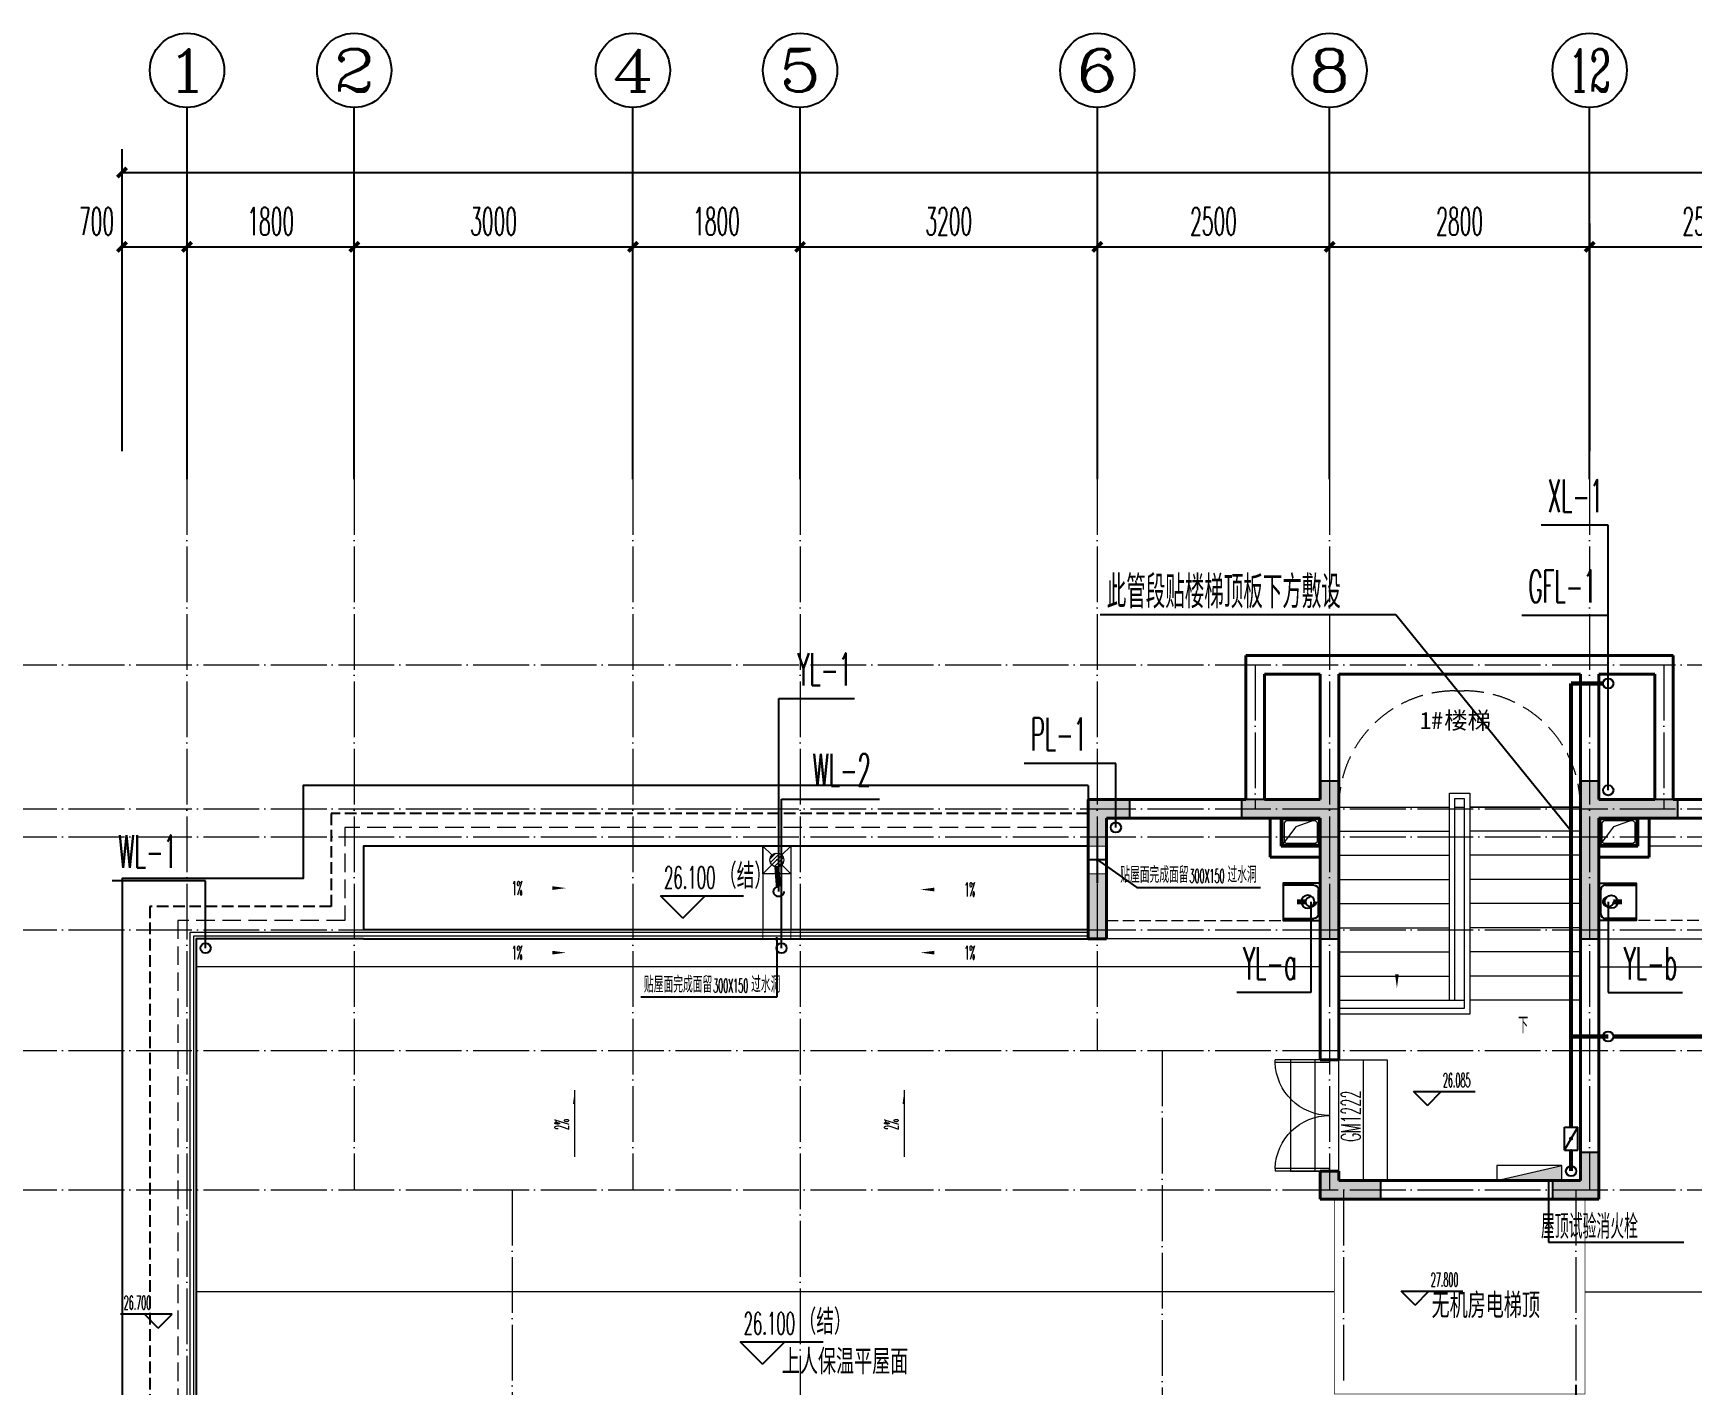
# Model space of a CAD drawing. Extents: x 27938 to 650306, y -92720 to 1524912.
# Drawn here: x 270460 to 288317, y 291415 to 305965 of the extents above; entities that cross this region are included whole.
import ezdxf
from ezdxf.enums import TextEntityAlignment as Align

# ---------------------------------------------------------------- set-up
doc = ezdxf.new("R2010")
doc.units = 0
doc.header["$LTSCALE"] = 1000
doc.header["$MEASUREMENT"] = 0
for name, pattern in [('#P_--_20B1_001_t3$0$DASH', [0.35, 0.25, -0.1]), ('__DASH', [0.35, 0.25, -0.1]), ('DASH', [0.35, 0.25, -0.1]), ('DOTE', [2.42, 2, -0.2, 0.02, -0.2])]:
    doc.linetypes.add(name, pattern=pattern)
for name, color, linetype in [('$RECOVER_210609100354-0', 7, 'Continuous'), ('AXIS', 3, 'Continuous'), ('AXIS_TEXT', 4, 'Continuous'), ('COLUMN', 9, 'Continuous'), ('DIM_ELEV', 3, 'Continuous'), ('DIM_LEAD', 3, 'Continuous'), ('DIM_SYMB', 3, 'Continuous'), ('DIM_不分区消火栓', 3, 'Continuous'), ('DIM_污水', 3, 'Continuous'), ('DIM_管井排水', 3, 'Continuous'), ('DIM_雨水', 3, 'Continuous'), ('DIM_餐饮排水', 3, 'Continuous'), ('DOOR_FIRE_TEXT', 7, 'Continuous'), ('PIPE-不分区消火栓', 1, 'X'), ('PIPE-雨水', 4, 'Y'), ('PUB_TEXT', 4, 'Continuous'), ('ROOF', 183, 'Continuous'), ('S-COLU-LINE1', 6, 'Continuous'), ('TWT_LEAD', 3, 'Continuous'), ('VALVE_不分区消火栓', 7, 'Continuous'), ('VPIPE-不分区消火栓', 1, 'X'), ('VPIPE-污水', 2, 'W'), ('VPIPE-管井排水', 210, 'GF'), ('VPIPE-雨水', 4, 'DASH'), ('VPIPE-餐饮排水', 41, 'P'), ('机电标识类', 1, 'Continuous'), ('污水', 3, 'Continuous'), ('看线', 251, 'Continuous'), ('管', 193, 'Continuous')]:
    doc.layers.add(name, color=color, linetype=linetype)
for name, color, linetype, lineweight in [('DOTE', 19, 'DOTE', 9), ('EQUIP_消火栓', 242, 'Continuous', 18), ('LVTRY', 1, 'Continuous', 13), ('PUB_HATCH', 8, 'Continuous', 9), ('STAIR', 2, 'Continuous', 18), ('WALL', 9, 'Continuous', 40), ('WINDOW', 8, 'Continuous', 15), ('平面-分水线', 214, 'Continuous', 15), ('平面-排水沟', 86, 'Continuous', 15), ('平面-栏杆', 135, 'Continuous', 15), ('平面-看线', 45, 'Continuous', 15), ('立面-洞口示意', 152, 'Continuous', 13)]:
    doc.layers.add(name, color=color, linetype=linetype, lineweight=lineweight)
doc.styles.add('_TCH_AXIS', font='COMPLEX', dxfattribs={"bigfont": 'GBCBIG'})
doc.styles.add('_TCH_DIM', font='SIMPLEX.shx', dxfattribs={"width": 0.6, "oblique": 10, "bigfont": 'hztxt.shx'})
doc.styles.add('_TCH_DIM_T3', font='SIMPLEX.shx', dxfattribs={"width": 0.494118, "bigfont": 'GBCBIG.shx'})
doc.styles.add('_TCH_WINDOW', font='SIMPLEX.shx', dxfattribs={"width": 0.7, "height": 3.5, "bigfont": 'GBCBIG.shx'})
doc.styles.add('_TWT_SERIAL', font='simplex.shx', dxfattribs={"width": 0.6, "oblique": 10, "height": 3, "bigfont": 'aadri.shx'})
doc.styles.add('COMPLEX', font='COMPLEX')
doc.styles.get("Standard").update_dxf_attribs({"font": 'gbenor.shx', "bigfont": 'gbcbig.shx'})
doc.styles.add('黑体', font='simhei.ttf')
doc.linetypes.add('GF', pattern='A,3,-0.2,["GF",Standard,S=0.25,R=0,X=-0.1,Y=-0.115],-0.35', length=3.55)
doc.linetypes.add('P', pattern='A,3,-0.2,["P",Standard,S=0.25,R=0,X=-0.1,Y=-0.115],-0.2', length=3.4)
doc.linetypes.add('W', pattern='A,3,-0.2,["W",Standard,S=0.25,R=0,X=-0.1,Y=-0.115],-0.2', length=3.4)
doc.linetypes.add('X', pattern='A,3,-0.2,["X",Standard,S=0.25,R=0,X=-0.1,Y=-0.115],-0.25', length=3.45)
doc.linetypes.add('Y', pattern='A,3,-0.2,["Y",Standard,S=0.25,R=0,X=-0.1,Y=-0.115],-0.2', length=3.4)
doc.dimstyles.new('_TCH_ARCH&&100', dxfattribs={"dimtxt": 297.5, "dimasz": 100, "dimexe": 250, "dimexo": 300, "dimgap": 126.25, "dimtad": 1, "dimdec": 0, "dimzin": 0, "dimdsep": 46, "dimtxsty": '_TCH_DIM_T3', "dimblk": 'ARCHTICK', "dimcen": 0.09, "dimclrt": 4, "dimazin": 2, "dimtfac": 1, "dimtdec": 0, "dimtix": 1, "dimtmove": 2, "dimatfit": 3, "dimfxl": 1, "dimtolj": 1, "dimtzin": 0, "dimarcsym": 0})

# ---------------------------------------------------------------- blocks, each defined once
blk = doc.blocks.new('FGDGDRGSDGDG')
at = {"layer": 'DOTE', "linetype": 'DOTE', "ltscale": 0.3}
for p, q in [((490182, 529998), (490182, 513948)), ((491982, 529998), (491982, 522348)), ((494982, 529998), (494982, 522348)), ((496782, 529998), (496782, 513948)), ((499982, 529998), (499982, 523848)), ((502482, 529998), (502482, 522348)), ((505282, 529998), (505282, 522348)), ((488182, 527998), (546982, 527998)), ((501682, 527998), (501682, 526448)), ((506082, 527998), (506082, 526448)), ((488182, 526448), (546982, 526448)), ((488182, 526148), (546982, 526148)), ((488182, 525148), (546982, 525148)), ((488182, 523848), (546982, 523848)), ((500682, 523848), (500682, 513948)), ((488182, 522348), (546982, 522348)), ((493682, 522348), (493682, 513948)), ((502632, 522348), (502632, 520248)), ((505132, 522348), (505132, 520248))]:
    blk.add_line(p, q, dxfattribs=at)
blk = doc.blocks.new('$lvtry$00000171')
for p, q in [((-74, 11), (-11, 74)), ((-70, -27), (27, 70)), ((-53, -53), (53, 53)), ((-27, -70), (70, 27)), ((11, -74), (74, -11))]:
    blk.add_line(p, q)
blk.add_circle((0, 0), 75)
blk.add_point((0, 0))
blk = doc.blocks.new('R5T6Y7TRF')
at = {"layer": '平面-分水线', "color": 4, "elevation": -134}
blk.add_lwpolyline([(392485, -26438), (392785, -26438), (392785, -26738), (392485, -26738)], close=True, dxfattribs=at)
for points in [[(392485, -26438), (392582, -26534)], [(392688, -26534), (392785, -26438)], [(392485, -26738), (392593, -26629)], [(392676, -26629), (392785, -26738)]]:
    blk.add_lwpolyline(points, dxfattribs=at)
at = {"layer": 'LVTRY', "color": 4}
blk.add_blockref('$lvtry$00000171', (392635, -26588, -134), dxfattribs=at)
blk = doc.blocks.new('GDGRXADDGD')
at = {"layer": 'PUB_HATCH'}
for points in [[(283467, 297515), (284317, 297515), (284317, 296215), (284517, 296215), (284517, 297915), (284317, 297915), (284317, 297715), (283467, 297715)], [(288167, 297515), (288167, 297715), (287317, 297715), (287317, 297915), (287117, 297915), (287117, 296215), (287317, 296215), (287317, 297515)], [(282267, 297515), (282267, 297715), (281816, 297715), (281816, 296215), (282016, 296215), (282016, 297515)], [(287317, 293415), (287317, 293915), (287117, 293915), (287117, 293615), (286817, 293615), (286817, 293415)], [(284317, 293415), (284967, 293415), (284967, 293615), (284517, 293615), (284517, 293715), (284317, 293715)]]:
    blk.add_hatch(color=256, dxfattribs=at).paths.add_polyline_path(points)
at = {"layer": 'COLUMN', "color": 8}
for p, q in [((284517, 297915), (284317, 297915)), ((284317, 297915), (284317, 297715)), ((284517, 296215), (284517, 297915)), ((287317, 297915), (287117, 297915)), ((287117, 297915), (287117, 296215)), ((287317, 297715), (287317, 297915)), ((282267, 297715), (281816, 297715)), ((281816, 297715), (281816, 296215)), ((282267, 297515), (282267, 297715)), ((284317, 297715), (283467, 297715)), ((283467, 297715), (283467, 297515)), ((288167, 297715), (287317, 297715)), ((288167, 297515), (288167, 297715)), ((282016, 296215), (282016, 297515)), ((282016, 297515), (282267, 297515)), ((283467, 297515), (284317, 297515)), ((284317, 297515), (284317, 296215)), ((287317, 296215), (287317, 297515)), ((287317, 297515), (288167, 297515)), ((281816, 296215), (282016, 296215)), ((284317, 296215), (284517, 296215)), ((287117, 296215), (287317, 296215))]:
    blk.add_line(p, q, dxfattribs=at)
at = {"layer": 'S-COLU-LINE1', "color": 8}
for p, q in [((287317, 293915), (287117, 293915)), ((287117, 293915), (287117, 293615)), ((287317, 293415), (287317, 293915)), ((284517, 293715), (284317, 293715)), ((284317, 293715), (284317, 293415)), ((284517, 293615), (284517, 293715)), ((284967, 293615), (284517, 293615)), ((284967, 293415), (284967, 293615)), ((287117, 293615), (286817, 293615)), ((286817, 293615), (286817, 293415)), ((284317, 293415), (284967, 293415)), ((286817, 293415), (287317, 293415))]:
    blk.add_line(p, q, dxfattribs=at)
blk = doc.blocks.new('GDGDGDGRGD')
at = {"linetype": '__DASH', "ltscale": 0.1}
blk.add_wipeout([(428917, 296115), (428717, 296115), (428717, 295815), (428917, 295815)], dxfattribs=at).dxf.layer = '污水'
at = {"layer": '机电标识类', "color": 250, "linetype": 'DASH', "ltscale": 400}
for p, q in [((428817, 295715), (428817, 296215)), ((428917, 295965), (428717, 295965))]:
    blk.add_line(p, q, dxfattribs=at)
at = {"layer": '污水', "linetype": '__DASH', "ltscale": 0.1, "const_width": 10}
blk.add_lwpolyline([(428917, 296115), (428717, 296115), (428717, 295815), (428917, 295815)], close=True, dxfattribs=at)
blk = doc.blocks.new('A$C3EB2330C')
at = {"layer": '管'}
for p, q in [((0, 380), (330, 380)), ((380, 330), (380, 70)), ((330, 20), (0, 20))]:
    blk.add_line(p, q, dxfattribs=at)
blk.add_lwpolyline([(400, 400), (400, 0), (0, 0), (0, 400)], close=True, dxfattribs=at)
for centre, start, end in [((330, 330), 0, 90), ((330, 70), 270, 360)]:
    blk.add_arc(centre, 50, start, end, dxfattribs=at)
blk.add_ellipse((267, 200), major_axis=(-49.5, -49.5), ratio=1, start_param=-0.785398, end_param=5.497787, dxfattribs=at)
blk = doc.blocks.new('A$C1BAD4CCC')
at = {"layer": 'PUB_HATCH'}
blk.add_hatch(color=256, dxfattribs=at).paths.add_polyline_path([(15, -15), (15, -285), (155, -285), (155, -270), (50, -270), (30, -250), (30, -50), (50, -30), (370, -30), (390, -50), (390, -250), (370, -270), (265, -270), (265, -285), (405, -285), (405, -15)])
at = {"layer": 'LVTRY', "color": 1}
for p, q in [((155, -270), (155, -285)), ((265, -270), (265, -285))]:
    blk.add_line(p, q, dxfattribs=at)
for points in [[(420, 0), (0, 0), (0, -300), (420, -300)], [(405, -15), (15, -15), (15, -285), (405, -285)], [(50, -270), (370, -270), (390, -250), (390, -50), (370, -30), (50, -30), (30, -50), (30, -250), (50, -270)]]:
    blk.add_lwpolyline(points, close=True, dxfattribs=at)
at = {"layer": '立面-洞口示意'}
blk.add_lwpolyline([(420, 0), (156, -94), (0, -300)], dxfattribs=at)
blk = doc.blocks.new('_ArchTick')
at = {"color": 0, "linetype": 'ByBlock', "const_width": 0.4}
blk.add_lwpolyline([(-0.5, -0.5), (0.5, 0.5)], dxfattribs=at)
blk = doc.blocks.new('*D802')
at = {"layer": 'AXIS', "color": 0, "lineweight": -2}
for p, q in [((271417, 301465), (271417, 303915)), ((272117, 301465), (272117, 303915)), ((271417, 303665), (272117, 303665))]:
    blk.add_line(p, q, dxfattribs=at)
at = {"layer": 'Defpoints', "color": 0}
for p in [(272117, 303665), (271417, 301165), (272117, 301165)]:
    blk.add_point(p, dxfattribs=at)
at = {"layer": 'AXIS', "color": 0, "lineweight": -2, "xscale": 100, "yscale": 100, "zscale": 100, "rotation": 180}
blk.add_blockref('_ArchTick', (271417, 303665), dxfattribs=at)
at = {"layer": 'AXIS', "color": 0, "lineweight": -2, "xscale": 100, "yscale": 100, "zscale": 100}
blk.add_blockref('_ArchTick', (272117, 303665), dxfattribs=at)
at = {"layer": 'AXIS', "color": 4, "insert": (271142, 303940), "char_height": 297.5, "attachment_point": 5, "style": '_TCH_DIM_T3'}
blk.add_mtext('\\A1;700', dxfattribs=at)
blk = doc.blocks.new('*D803')
at = {"layer": 'AXIS', "color": 0, "lineweight": -2}
for p, q in [((272117, 301465), (272117, 303915)), ((273917, 301465), (273917, 303915)), ((272117, 303665), (273917, 303665))]:
    blk.add_line(p, q, dxfattribs=at)
at = {"layer": 'Defpoints', "color": 0}
for p in [(273917, 303665), (272117, 301165), (273917, 301165)]:
    blk.add_point(p, dxfattribs=at)
at = {"layer": 'AXIS', "color": 0, "lineweight": -2, "xscale": 100, "yscale": 100, "zscale": 100, "rotation": 180}
blk.add_blockref('_ArchTick', (272117, 303665), dxfattribs=at)
at = {"layer": 'AXIS', "color": 0, "lineweight": -2, "xscale": 100, "yscale": 100, "zscale": 100}
blk.add_blockref('_ArchTick', (273917, 303665), dxfattribs=at)
at = {"layer": 'AXIS', "color": 4, "insert": (273017, 303940), "char_height": 297.5, "attachment_point": 5, "style": '_TCH_DIM_T3'}
blk.add_mtext('\\A1;1800', dxfattribs=at)
blk = doc.blocks.new('*D804')
at = {"layer": 'AXIS', "color": 0, "lineweight": -2}
for p, q in [((273917, 301465), (273917, 303915)), ((276917, 301465), (276917, 303915)), ((273917, 303665), (276917, 303665))]:
    blk.add_line(p, q, dxfattribs=at)
at = {"layer": 'Defpoints', "color": 0}
for p in [(276917, 303665), (273917, 301165), (276917, 301165)]:
    blk.add_point(p, dxfattribs=at)
at = {"layer": 'AXIS', "color": 0, "lineweight": -2, "xscale": 100, "yscale": 100, "zscale": 100, "rotation": 180}
blk.add_blockref('_ArchTick', (273917, 303665), dxfattribs=at)
at = {"layer": 'AXIS', "color": 0, "lineweight": -2, "xscale": 100, "yscale": 100, "zscale": 100}
blk.add_blockref('_ArchTick', (276917, 303665), dxfattribs=at)
at = {"layer": 'AXIS', "color": 4, "insert": (275417, 303940), "char_height": 297.5, "attachment_point": 5, "style": '_TCH_DIM_T3'}
blk.add_mtext('\\A1;3000', dxfattribs=at)
blk = doc.blocks.new('*D805')
at = {"layer": 'AXIS', "color": 0, "lineweight": -2}
for p, q in [((276917, 301465), (276917, 303915)), ((278717, 301465), (278717, 303915)), ((276917, 303665), (278717, 303665))]:
    blk.add_line(p, q, dxfattribs=at)
at = {"layer": 'Defpoints', "color": 0}
for p in [(278717, 303665), (276917, 301165), (278717, 301165)]:
    blk.add_point(p, dxfattribs=at)
at = {"layer": 'AXIS', "color": 0, "lineweight": -2, "xscale": 100, "yscale": 100, "zscale": 100, "rotation": 180}
blk.add_blockref('_ArchTick', (276917, 303665), dxfattribs=at)
at = {"layer": 'AXIS', "color": 0, "lineweight": -2, "xscale": 100, "yscale": 100, "zscale": 100}
blk.add_blockref('_ArchTick', (278717, 303665), dxfattribs=at)
at = {"layer": 'AXIS', "color": 4, "insert": (277817, 303940), "char_height": 297.5, "attachment_point": 5, "style": '_TCH_DIM_T3'}
blk.add_mtext('\\A1;1800', dxfattribs=at)
blk = doc.blocks.new('*D806')
at = {"layer": 'AXIS', "color": 0, "lineweight": -2}
for p, q in [((278717, 301465), (278717, 303915)), ((281917, 301465), (281917, 303915)), ((278717, 303665), (281917, 303665))]:
    blk.add_line(p, q, dxfattribs=at)
at = {"layer": 'Defpoints', "color": 0}
for p in [(281917, 303665), (278717, 301165), (281917, 301165)]:
    blk.add_point(p, dxfattribs=at)
at = {"layer": 'AXIS', "color": 0, "lineweight": -2, "xscale": 100, "yscale": 100, "zscale": 100, "rotation": 180}
blk.add_blockref('_ArchTick', (278717, 303665), dxfattribs=at)
at = {"layer": 'AXIS', "color": 0, "lineweight": -2, "xscale": 100, "yscale": 100, "zscale": 100}
blk.add_blockref('_ArchTick', (281917, 303665), dxfattribs=at)
at = {"layer": 'AXIS', "color": 4, "insert": (280317, 303940), "char_height": 297.5, "attachment_point": 5, "style": '_TCH_DIM_T3'}
blk.add_mtext('\\A1;3200', dxfattribs=at)
blk = doc.blocks.new('*D807')
at = {"layer": 'AXIS', "color": 0, "lineweight": -2}
for p, q in [((281917, 301465), (281917, 303915)), ((284417, 301465), (284417, 303915)), ((281917, 303665), (284417, 303665))]:
    blk.add_line(p, q, dxfattribs=at)
at = {"layer": 'Defpoints', "color": 0}
for p in [(284417, 303665), (281917, 301165), (284417, 301165)]:
    blk.add_point(p, dxfattribs=at)
at = {"layer": 'AXIS', "color": 0, "lineweight": -2, "xscale": 100, "yscale": 100, "zscale": 100, "rotation": 180}
blk.add_blockref('_ArchTick', (281917, 303665), dxfattribs=at)
at = {"layer": 'AXIS', "color": 0, "lineweight": -2, "xscale": 100, "yscale": 100, "zscale": 100}
blk.add_blockref('_ArchTick', (284417, 303665), dxfattribs=at)
at = {"layer": 'AXIS', "color": 4, "insert": (283167, 303940), "char_height": 297.5, "attachment_point": 5, "style": '_TCH_DIM_T3'}
blk.add_mtext('\\A1;2500', dxfattribs=at)
blk = doc.blocks.new('*D808')
at = {"layer": 'AXIS', "color": 0, "lineweight": -2}
for p, q in [((284417, 301465), (284417, 303915)), ((287217, 301465), (287217, 303915)), ((284417, 303665), (287217, 303665))]:
    blk.add_line(p, q, dxfattribs=at)
at = {"layer": 'Defpoints', "color": 0}
for p in [(287217, 303665), (284417, 301165), (287217, 301165)]:
    blk.add_point(p, dxfattribs=at)
at = {"layer": 'AXIS', "color": 0, "lineweight": -2, "xscale": 100, "yscale": 100, "zscale": 100, "rotation": 180}
blk.add_blockref('_ArchTick', (284417, 303665), dxfattribs=at)
at = {"layer": 'AXIS', "color": 0, "lineweight": -2, "xscale": 100, "yscale": 100, "zscale": 100}
blk.add_blockref('_ArchTick', (287217, 303665), dxfattribs=at)
at = {"layer": 'AXIS', "color": 4, "insert": (285817, 303940), "char_height": 297.5, "attachment_point": 5, "style": '_TCH_DIM_T3'}
blk.add_mtext('\\A1;2800', dxfattribs=at)
blk = doc.blocks.new('*D809')
at = {"layer": 'AXIS', "color": 0, "lineweight": -2}
for p, q in [((287217, 301465), (287217, 303915)), ((289717, 301465), (289717, 303915)), ((287217, 303665), (289717, 303665))]:
    blk.add_line(p, q, dxfattribs=at)
at = {"layer": 'Defpoints', "color": 0}
for p in [(289717, 303665), (287217, 301165), (289717, 301165)]:
    blk.add_point(p, dxfattribs=at)
at = {"layer": 'AXIS', "color": 0, "lineweight": -2, "xscale": 100, "yscale": 100, "zscale": 100, "rotation": 180}
blk.add_blockref('_ArchTick', (287217, 303665), dxfattribs=at)
at = {"layer": 'AXIS', "color": 0, "lineweight": -2, "xscale": 100, "yscale": 100, "zscale": 100}
blk.add_blockref('_ArchTick', (289717, 303665), dxfattribs=at)
at = {"layer": 'AXIS', "color": 4, "insert": (288467, 303940), "char_height": 297.5, "attachment_point": 5, "style": '_TCH_DIM_T3'}
blk.add_mtext('\\A1;2500', dxfattribs=at)
blk = doc.blocks.new('*D814')
at = {"layer": 'AXIS', "color": 0, "lineweight": -2}
for p, q in [((271417, 301465), (271417, 304715)), ((327617, 301465), (327617, 304715)), ((271417, 304465), (327617, 304465))]:
    blk.add_line(p, q, dxfattribs=at)
at = {"layer": 'Defpoints', "color": 0}
for p in [(327617, 304465), (271417, 301165), (327617, 301165)]:
    blk.add_point(p, dxfattribs=at)
at = {"layer": 'AXIS', "color": 0, "lineweight": -2, "xscale": 100, "yscale": 100, "zscale": 100, "rotation": 180}
blk.add_blockref('_ArchTick', (271417, 304465), dxfattribs=at)
at = {"layer": 'AXIS', "color": 0, "lineweight": -2, "xscale": 100, "yscale": 100, "zscale": 100}
blk.add_blockref('_ArchTick', (327617, 304465), dxfattribs=at)
at = {"layer": 'AXIS', "color": 4, "insert": (299517, 304740), "char_height": 297.5, "attachment_point": 5, "style": '_TCH_DIM_T3'}
blk.add_mtext('\\A1;56200', dxfattribs=at)
blk = doc.blocks.new('_AXISO')
blk.add_circle((0, 0), 0.5)
at = {"layer": 'AXIS_TEXT', "style": 'COMPLEX', "width": 1.041667}
blk.add_attdef('A', text='', height=0.56, dxfattribs=at).set_placement((-0.25, -0.28), (0.25, -0.28), align=Align.FIT)
blk = doc.blocks.new('$DorLib2D$00000002')
for p, q in [((-0.5, 0), (-0.5, 0.4875)), ((-0.475, 0.4875), (-0.5, 0.4875)), ((-0.475, 0), (-0.475, 0.4875)), ((0.475, 0), (0.475, 0.4875)), ((0.475, 0.4875), (0.5, 0.4875)), ((0.5, 0), (0.5, 0.4875)), ((-0.5, 0), (-0.475, 0)), ((0.5, 0), (0.475, 0))]:
    blk.add_line(p, q)
at = {"lineweight": 13}
for centre, start, end in [((-0.4875, 0), 0, 88.53072), ((0.4875, 0), 91.46928, 180)]:
    blk.add_arc(centre, 0.4875, start, end, dxfattribs=at)
blk = doc.blocks.new('$TwtSys$00000434')
at = {"color": 7}
for p, q in [((-0.5, 0.5), (-0.5, -0.5)), ((-0.5, -0.5), (0.5, 0.5)), ((0.5, 0.5), (-0.5, 0.5)), ((0.5, -0.5), (0.5, 0.5)), ((-0.5, -0.5), (0.5, -0.5))]:
    blk.add_line(p, q, dxfattribs=at)
blk.add_solid([(0.5, -0.5), (0.5, 0.5), (-0.5, -0.5)], dxfattribs=at)
blk = doc.blocks.new('$VALVE$00000316')
for p, q in [((-125, 72), (125, -72)), ((-125, 72), (-125, -72)), ((-125, 72), (125, 72)), ((125, 72), (125, -72)), ((-125, -72), (125, -72))]:
    blk.add_line(p, q)
at = {"const_width": 21.1}
blk.add_lwpolyline([(-11, 0, 1), (11, 0, 1)], format="xyb", close=True, dxfattribs=at)
for p in [(-125, 0), (125, 0)]:
    blk.add_point(p)
at = {"color": 7, "flags": 9}
for tag in ['XSIZE', 'YSIZE']:
    blk.add_attdef(tag, (0, 0), '', height=0.5, dxfattribs=at)

msp = doc.modelspace()

# ---------------------------------------------------------------- hatches: boundary and pattern name
at = {"layer": '平面-排水沟'}
for points in [[(276291.6, 294588.8), (276291.6, 294438.8), (276271.6, 294438.8)], [(279839.7, 294588.8), (279839.7, 294438.8), (279819.7, 294438.8)]]:
    msp.add_hatch(color=8, dxfattribs=at).paths.add_polyline_path(points)

# ---------------------------------------------------------------- linework, layer by layer
at = {"layer": '$RECOVER_210609100354-0', "color": 8, "const_width": 8}
msp.add_lwpolyline([(284466.6, 293415.3), (284466.6, 291315.3), (287166.6, 291315.3), (287166.6, 293415.3)], dxfattribs=at)
at = {"layer": 'AXIS'}
for p, q in [((272116.6, 301165.4), (272116.6, 305165.4)), ((273916.6, 301165.4), (273916.6, 305165.4)), ((276916.6, 301165.4), (276916.6, 305165.4)), ((278716.6, 301165.4), (278716.6, 305165.4)), ((281916.6, 301165.4), (281916.6, 305165.4)), ((284416.6, 301165.4), (284416.6, 305165.4)), ((287216.6, 301165.4), (287216.6, 305165.4)), ((287066.6, 291415.4), (287066.6, 290379.1))]:
    msp.add_line(p, q, dxfattribs=at)
at = {"layer": 'DIM_ELEV', "color": 8}
for p, q in [((277455.4, 296437.6), (277215.4, 296677.6)), ((277215.4, 296677.6), (278107.6, 296677.6)), ((277455.4, 296437.6), (277695.4, 296677.6)), ((285469.2, 294421.2), (285319.2, 294571.2)), ((285319.2, 294571.2), (285984.1, 294571.2)), ((285469.2, 294421.2), (285619.2, 294571.2)), ((285336.7, 292272.5), (285186.7, 292422.5)), ((285186.7, 292422.5), (285851.6, 292422.5)), ((285336.7, 292272.5), (285486.7, 292422.5)), ((271957.5, 292174.5), (271399.9, 292174.5)), ((271807.5, 292024.5), (271657.5, 292174.5)), ((271807.5, 292024.5), (271957.5, 292174.5)), ((278312.2, 291637.8), (278072.2, 291877.8)), ((278072.2, 291877.8), (278964.4, 291877.8)), ((278312.2, 291637.8), (278552.2, 291877.8))]:
    msp.add_line(p, q, dxfattribs=at)
at = {"layer": 'DIM_LEAD', "color": 8}
for p, q in [((282343.3, 296769), (283672.5, 296769)), ((278465, 296215.3), (278465, 295587.5)), ((278465, 296215.3), (278465, 295587.5)), ((278465, 295587.5), (277000.9, 295587.5))]:
    msp.add_line(p, q, dxfattribs=at)
at = {"layer": 'DIM_LEAD', "color": 8, "const_width": 20}
msp.add_lwpolyline([(278465, 296225.3, 1), (278465, 296205.3, 1)], format="xyb", close=True, dxfattribs=at)
msp.add_lwpolyline([(278465, 296225.3, 1), (278465, 296205.3, 1)], format="xyb", close=True, dxfattribs=at)
at = {"layer": 'DIM_SYMB', "color": 8}
msp.add_lwpolyline([(286491.6, 295425.4, 0, 0, 0), (286491.6, 298350.4, 0, 0, 0), (285141.6, 298350.4, 0, 0, 0), (285141.6, 295685.4, 0, 40, 0), (285141.6, 295835.4, 0, 0, 0)], format="xyseb", dxfattribs=at)
at = {"layer": 'DIM_不分区消火栓'}
for p, q in [((287416.6, 300669.7), (286695.1, 300669.7)), ((287416.6, 298965.4), (287416.6, 300669.7))]:
    msp.add_line(p, q, dxfattribs=at)
at = {"layer": 'DIM_污水'}
for p, q in [((278516.6, 296115.4), (278516.6, 297719.4)), ((278516.6, 297719.4), (279571.8, 297719.4)), ((272316.6, 296842.3), (271309.7, 296842.3)), ((272316.6, 296115.4), (272316.6, 296842.3))]:
    msp.add_line(p, q, dxfattribs=at)
at = {"layer": 'DIM_管井排水'}
for p, q in [((287416.6, 299696.2), (286486.5, 299696.2)), ((287416.7, 297815.4), (287416.6, 299696.2))]:
    msp.add_line(p, q, dxfattribs=at)
at = {"layer": 'DIM_雨水'}
for p, q in [((278486.6, 296725.4), (278486.6, 298801.9)), ((278486.6, 298801.9), (279303.3, 298801.9)), ((284216.6, 296615.4), (284216.6, 295637.5)), ((287416.6, 296615.4), (287416.6, 295637.5)), ((284216.6, 295637.5), (283416.9, 295637.5)), ((287416.6, 295637.5), (288216.3, 295637.5))]:
    msp.add_line(p, q, dxfattribs=at)
at = {"layer": 'DIM_餐饮排水'}
for p, q in [((282116.6, 298104.6), (281128.9, 298104.6)), ((282116.6, 297415.4), (282116.6, 298104.6))]:
    msp.add_line(p, q, dxfattribs=at)
at = {"layer": 'PIPE-不分区消火栓', "const_width": 45}
for points in [[(287361.6, 298965.4), (287016.6, 298965.4)], [(287016.6, 298965.4), (287016.6, 295165.4)], [(287016.6, 295165.4), (287016.6, 294190.2)], [(287016.6, 295165.4), (287416.6, 295165.4)], [(287471.6, 295165.4), (290985.5, 295165.3)], [(287016.6, 293940.5), (287016.6, 293715.4)]]:
    msp.add_lwpolyline(points, dxfattribs=at)
at = {"layer": 'PIPE-雨水', "const_width": 55}
for points in [[(278466.6, 296990.4), (278482.4, 296780.2)], [(284161.6, 296615.4), (284066.6, 296615.4)], [(287471.6, 296615.4), (287566.6, 296615.4)]]:
    msp.add_lwpolyline(points, dxfattribs=at)
at = {"layer": 'ROOF', "color": 8, "ltscale": 0.8}
for p, q in [((281816.6, 297865.4), (281816.6, 297715.4)), ((274016.6, 296315.4), (281816.6, 296315.4)), ((274016.6, 296215.4), (281816.6, 296215.4))]:
    msp.add_line(p, q, dxfattribs=at)
for points in [[(281816.6, 297865.4), (273366.6, 297865.4), (273366.6, 296865.4), (271416.6, 296865.4), (271416.6, 287765.4), (274516.6, 287765.4)], [(281816.6, 297215.4), (274016.6, 297215.4), (274016.6, 296315.4)], [(274016.6, 296215.4), (272216.6, 296215.4), (272216.6, 288415.4), (274666.6, 288415.4)]]:
    msp.add_lwpolyline(points, dxfattribs=at)
at = {"layer": 'STAIR', "color": 8}
for p, q in [((287116.6, 299065.4), (284516.6, 299065.4)), ((284516.6, 299065.4), (284516.6, 297635.4)), ((287116.6, 297635.4), (287116.6, 299065.4)), ((285706.6, 295555.4), (285706.6, 297785.4)), ((285706.6, 297785.4), (285926.6, 297785.4)), ((285766.6, 295555.4), (285766.6, 297725.4)), ((285766.6, 297725.4), (285866.6, 297725.4)), ((285866.6, 297725.4), (285866.6, 295465.4)), ((285926.6, 297785.4), (285926.6, 295405.4)), ((284516.6, 295555.4), (284516.6, 297635.4)), ((284516.6, 297635.4), (285706.6, 297635.4)), ((284516.6, 297635.4), (285706.6, 297635.4)), ((285766.6, 295555.4), (285766.6, 297635.4)), ((285766.6, 297635.4), (285866.6, 297635.4)), ((285866.6, 297635.4), (285866.6, 295555.4)), ((287116.6, 297635.4), (285926.6, 297635.4)), ((285926.6, 297635.4), (287116.6, 297635.4)), ((287116.6, 297635.4), (287116.6, 295555.4)), ((284516.6, 297375.4), (285706.6, 297375.4)), ((287116.6, 297375.4), (285926.6, 297375.4)), ((284516.6, 297115.4), (285706.6, 297115.4)), ((287116.6, 297115.4), (285926.6, 297115.4)), ((284516.6, 296855.4), (285706.6, 296855.4)), ((287116.6, 296855.4), (285926.6, 296855.4)), ((284516.6, 296595.4), (285706.6, 296595.4)), ((287116.6, 296595.4), (285926.6, 296595.4)), ((284516.6, 296335.4), (285706.6, 296335.4)), ((287116.6, 296335.4), (285926.6, 296335.4)), ((284516.6, 296075.4), (285706.6, 296075.4)), ((287116.6, 296075.4), (285926.6, 296075.4)), ((284516.6, 295815.4), (285706.6, 295815.4)), ((287116.6, 295815.4), (285926.6, 295815.4)), ((284516.6, 295555.4), (285706.6, 295555.4)), ((285706.6, 295555.4), (285766.6, 295555.4)), ((285706.6, 295555.4), (285766.6, 295555.4)), ((285766.6, 295555.4), (285866.6, 295555.4)), ((287116.6, 295555.4), (285926.6, 295555.4)), ((285866.6, 295465.4), (284516.6, 295465.4)), ((284516.6, 295405.4), (284516.6, 295465.4)), ((285926.6, 295405.4), (284516.6, 295405.4)), ((284516.6, 293715.4), (284516.6, 294915.4))]:
    msp.add_line(p, q, dxfattribs=at)
at = {"layer": 'STAIR', "color": 8, "linetype": 'DASH'}
msp.add_lwpolyline([(284516.6, 297635.4, -0.4142136), (285766.6, 298885.4), (285866.6, 298885.4, -0.4142136), (287116.6, 297635.4)], format="xyb", dxfattribs=at)
at = {"layer": 'STAIR', "color": 8}
for points in [[(284256.6, 294915.4), (283996.6, 294915.4), (283996.6, 293715.4), (284256.6, 293715.4)], [(284516.6, 294915.4), (284256.6, 294915.4), (284256.6, 293715.4), (284516.6, 293715.4)], [(284516.6, 294915.4), (284776.6, 294915.4), (284776.6, 293615.4), (284516.6, 293615.4)], [(284776.6, 294915.4), (285036.6, 294915.4), (285036.6, 293615.4), (284776.6, 293615.4)]]:
    msp.add_lwpolyline(points, dxfattribs=at)
at = {"layer": 'TWT_LEAD'}
for p, q in [((285130.4, 299705.2), (281947.8, 299705.2)), ((287016.6, 297375.4), (285130.4, 299705.2)), ((286773.9, 293615.4), (286773.9, 292952.5)), ((286773.9, 292952.5), (288231.1, 292952.5))]:
    msp.add_line(p, q, dxfattribs=at)
at = {"layer": 'VPIPE-不分区消火栓'}
for centre in [(287416.6, 298965.4), (287416.6, 295165.4), (287016.6, 293715.4)]:
    msp.add_circle(centre, 55, dxfattribs=at)
at = {"layer": 'VPIPE-污水'}
for centre in [(272316.6, 296115.4), (278516.6, 296115.4)]:
    msp.add_circle(centre, 55, dxfattribs=at)
at = {"layer": 'VPIPE-管井排水'}
msp.add_circle((287416.7, 297815.4), 55, dxfattribs=at)
at = {"layer": 'VPIPE-雨水'}
for centre in [(278486.6, 296725.4), (284216.6, 296615.4), (287416.6, 296615.4)]:
    msp.add_circle(centre, 55, dxfattribs=at)
at = {"layer": 'WALL', "color": 8}
for p, q in [((283516.6, 299265.4), (284416.6, 299265.4)), ((283516.6, 299265.4), (283516.6, 297715.4)), ((284416.6, 299265.4), (287216.6, 299265.4)), ((288116.6, 299265.4), (287216.6, 299265.4)), ((288116.6, 299265.4), (288116.6, 297715.4)), ((283716.6, 299065.4), (284316.6, 299065.4)), ((283716.6, 299065.4), (283716.6, 297715.4)), ((284316.6, 297715.4), (284316.6, 299065.4)), ((284516.6, 299065.4), (287116.6, 299065.4)), ((284516.6, 297615.4), (284516.6, 299065.4)), ((287116.6, 299065.4), (287116.6, 297615.4)), ((287316.6, 299065.4), (287316.6, 297715.4)), ((287916.6, 299065.4), (287316.6, 299065.4)), ((287916.6, 299065.4), (287916.6, 297715.4)), ((281816.6, 297715.4), (283516.6, 297715.4)), ((284316.6, 297715.4), (283716.6, 297715.4)), ((287316.6, 297715.4), (287916.6, 297715.4)), ((289816.6, 297715.4), (288116.6, 297715.4)), ((282016.6, 297515.4), (283616.6, 297515.4)), ((284316.6, 297515.4), (283616.6, 297515.4)), ((283776.6, 297515.4), (283776.6, 297095.4)), ((283896.6, 297515.4), (283776.6, 297515.4)), ((283896.6, 297515.4), (283896.6, 297215.4)), ((284316.6, 297515.4), (284316.6, 294915.4)), ((284516.6, 294915.4), (284516.6, 297615.4)), ((287116.6, 297615.4), (287116.6, 293615.4)), ((287316.6, 297515.4), (287316.6, 293415.4)), ((287316.6, 297515.4), (288016.6, 297515.4)), ((287736.6, 297515.4), (287736.6, 297215.4)), ((287856.6, 297515.4), (287736.6, 297515.4)), ((287856.6, 297515.4), (287856.6, 297095.4)), ((289616.6, 297515.4), (288016.6, 297515.4)), ((284316.6, 297215.4), (283896.6, 297215.4)), ((284316.6, 297095.4), (284316.6, 297215.4)), ((287316.6, 297215.4), (287736.6, 297215.4)), ((287316.6, 297215.4), (287316.6, 297095.4)), ((284316.6, 297095.4), (283776.6, 297095.4)), ((287316.6, 297095.4), (287856.6, 297095.4)), ((282016.6, 296215.4), (281816.6, 296215.4)), ((284316.6, 294915.4), (284516.6, 294915.4)), ((284516.6, 293715.4), (284316.6, 293715.4)), ((284316.6, 293715.4), (284316.6, 293415.4)), ((284516.6, 293615.4), (284516.6, 293715.4)), ((284516.6, 293615.4), (287116.6, 293615.4)), ((284316.6, 293415.4), (287316.6, 293415.4))]:
    msp.add_line(p, q, dxfattribs=at)
at = {"layer": 'WINDOW', "color": 8, "linetype": 'DASH', "ltscale": 0.5}
for p, q in [((282016.6, 296415.4), (284316.6, 296415.4)), ((289616.6, 296415.4), (287316.6, 296415.4))]:
    msp.add_line(p, q, dxfattribs=at)
at = {"layer": '平面-排水沟', "color": 8}
for p, q in [((278316.6, 297215.4), (278316.6, 296315.4)), ((278616.6, 297215.4), (278616.6, 296315.4)), ((289616.6, 297215.4), (287856.6, 297215.4)), ((284316.6, 296215.4), (282016.6, 296215.4)), ((287316.6, 296215.4), (289616.6, 296215.4)), ((284316.6, 295915.4), (272216.6, 295915.4)), ((287316.6, 295915.4), (299516.6, 295915.4)), ((284466.6, 292415), (272216.6, 292415)), ((287166.6, 292415), (299516.6, 292415))]:
    msp.add_line(p, q, dxfattribs=at)
for points in [[(275789.9, 296762.5, 0, 0, 0), (276197.7, 296762.5, 0, 40, 0), (276047.7, 296762.5, 0, 0, 0)], [(280418.9, 296747, 0, 0, 0), (280011.1, 296747, 0, 40, 0), (280161.1, 296747, 0, 0, 0)], [(275789.9, 296067.5, 0, 0, 0), (276197.7, 296067.5, 0, 40, 0), (276047.7, 296067.5, 0, 0, 0)], [(280418.9, 296067.5, 0, 0, 0), (280011.1, 296067.5, 0, 40, 0), (280161.1, 296067.5, 0, 0, 0)]]:
    msp.add_lwpolyline(points, format="xyseb", dxfattribs=at)
for points in [[(276291.6, 293868.7), (276291.6, 294588.8)], [(279839.7, 293868.7), (279839.7, 294588.8)]]:
    msp.add_lwpolyline(points, dxfattribs=at)
at = {"layer": '平面-栏杆', "color": 8}
for points in [[(281816.6, 296285.4), (272146.6, 296285.4), (272146.6, 288345.4), (274666.6, 288345.4)], [(281816.6, 296245.4), (272186.6, 296245.4), (272186.6, 288385.4), (274666.6, 288385.4)]]:
    msp.add_lwpolyline(points, dxfattribs=at)
at = {"layer": '平面-看线', "color": 8, "linetype": 'DASH', "ltscale": 0.8}
msp.add_lwpolyline([(281816.6, 297415.4), (273816.6, 297415.4), (273816.6, 296415.4), (272016.6, 296415.4), (272016.6, 288215.4), (274666.6, 288215.4)], dxfattribs=at)
at = {"layer": '污水', "color": 8, "linetype": '__DASH', "ltscale": 0.1, "const_width": 10}
msp.add_lwpolyline([(278316.6, 296315.4), (278316.6, 296215.3), (278616.6, 296215.3), (278616.6, 296315.4)], close=True, dxfattribs=at)
at = {"layer": '看线', "color": 8, "linetype": '#P_--_20B1_001_t3$0$DASH', "ltscale": 0.5}
msp.add_lwpolyline([(281816.6, 297565.4), (273666.6, 297565.4), (273666.6, 296565.4), (271716.6, 296565.4), (271716.6, 288065.4), (274666.6, 288065.4)], dxfattribs=at)

# ---------------------------------------------------------------- block references
msp.add_blockref('FGDGDRGSDGDG', (-218065.9, -228833.1))
at = {"color": 8}
for name, p in [('GDGRXADDGD', (0, 0)), ('A$C1BAD4CCC', (283896.6, 297515.4)), ('A$C1BAD4CCC', (287316.6, 297515.4)), ('R5T6Y7TRF', (-114168.3, 323653, 134.4))]:
    msp.add_blockref(name, p, dxfattribs=at)
at = {"layer": 'AXIS'}
ref = msp.add_blockref('_AXISO', (272116.6, 305565.4), dxfattribs=dict(at, xscale=800, yscale=800, zscale=800))
ref.add_attrib('A', '1', dxfattribs={"layer": 'AXIS_TEXT', "height": 452.5, "style": '_TCH_AXIS', "width": 2.333333}).set_placement((271890.3, 305339.1), (272342.9, 305339.1), align=Align.FIT)
ref = msp.add_blockref('_AXISO', (273916.6, 305565.4), dxfattribs=dict(at, xscale=800, yscale=800, zscale=800))
ref.add_attrib('A', '2', dxfattribs={"layer": 'AXIS_TEXT', "height": 452.5, "style": '_TCH_AXIS', "width": 1.5}).set_placement((273690.3, 305339.1), (274142.9, 305339.1), align=Align.FIT)
ref = msp.add_blockref('_AXISO', (276916.6, 305565.4), dxfattribs=dict(at, xscale=800, yscale=800, zscale=800))
ref.add_attrib('A', '4', dxfattribs={"layer": 'AXIS_TEXT', "height": 452.5, "style": '_TCH_AXIS', "width": 1.3125}).set_placement((276690.3, 305339.1), (277142.9, 305339.1), align=Align.FIT)
ref = msp.add_blockref('_AXISO', (278716.6, 305565.4), dxfattribs=dict(at, xscale=800, yscale=800, zscale=800))
ref.add_attrib('A', '5', dxfattribs={"layer": 'AXIS_TEXT', "height": 452.5, "style": '_TCH_AXIS', "width": 1.5}).set_placement((278490.3, 305339.1), (278942.9, 305339.1), align=Align.FIT)
ref = msp.add_blockref('_AXISO', (281916.6, 305565.4), dxfattribs=dict(at, xscale=800, yscale=800, zscale=800))
ref.add_attrib('A', '6', dxfattribs={"layer": 'AXIS_TEXT', "height": 452.5, "style": '_TCH_AXIS', "width": 1.5}).set_placement((281690.3, 305339.1), (282142.9, 305339.1), align=Align.FIT)
ref = msp.add_blockref('_AXISO', (284416.6, 305565.4), dxfattribs=dict(at, xscale=800, yscale=800, zscale=800))
ref.add_attrib('A', '8', dxfattribs={"layer": 'AXIS_TEXT', "height": 452.5, "style": '_TCH_AXIS', "width": 1.5}).set_placement((284190.3, 305339.1), (284642.9, 305339.1), align=Align.FIT)
ref = msp.add_blockref('_AXISO', (287216.6, 305565.4), dxfattribs=dict(at, xscale=800, yscale=800, zscale=800))
ref.add_attrib('A', '12', dxfattribs={"layer": 'AXIS_TEXT', "height": 452.55, "style": '_TCH_AXIS', "width": 0.724138}).set_placement((286990.3, 305339.1), (287442.9, 305339.1), align=Align.FIT)
at = {"layer": 'EQUIP_消火栓', "xscale": 700, "yscale": 160, "zscale": 700, "rotation": 359.9999949508784}
msp.add_blockref('$TwtSys$00000434', (286566.6, 293695.4), dxfattribs=at)
at = {"layer": 'VALVE_不分区消火栓', "xscale": -1, "yscale": -1, "rotation": 269.999999923119}
msp.add_blockref('$VALVE$00000316', (287016.6, 294065.4), dxfattribs=at)
at = {"layer": 'WINDOW'}
ref = msp.add_blockref('$DorLib2D$00000002', (284416.6, 294315.4), dxfattribs=dict(at, xscale=-1200, yscale=1200, zscale=-1200, rotation=90.0000000585798))
ref.add_attrib('A', 'GM1222', (284749.6, 294033.6), dxfattribs={"layer": 'DOOR_FIRE_TEXT', "height": 208.25, "rotation": 90, "style": '_TCH_WINDOW', "width": 0.494118})
at = {"layer": '管', "color": 8, "xscale": -1, "rotation": 180}
msp.add_blockref('A$C3EB2330C', (283916.6, 296815.4), dxfattribs=at)
at = {"layer": '管', "color": 8, "rotation": 180}
msp.add_blockref('A$C3EB2330C', (287716.6, 296815.4), dxfattribs=at)

# ---------------------------------------------------------------- texts
at = {"layer": 'DIM_ELEV', "color": 8, "style": '_TCH_DIM'}
for s, height, width, p in [('26.100', 238, 0.494118, (277251.4, 296757.6)), ('（结）', 270.07, 0.7, (277845, 296757.6)), ('26.085', 148.75, 0.423529, (285636.9, 294621.2)), ('27.800', 148.75, 0.423529, (285506.4, 292472.5)), ('26.700', 148.75, 0.423529, (271434.4, 292224.5)), ('26.100', 238, 0.494118, (278108.3, 291957.9)), ('（结）', 270.07, 0.7, (278701.9, 291957.9))]:
    msp.add_text(s, height=height, dxfattribs=dict(at, width=width)).set_placement(p)
at = {"layer": 'DIM_LEAD', "color": 7, "style": '_TCH_DIM'}
for s, height, width, p in [('贴屋面完成面留', 175, 0.6, (282163.6, 296819.1)), ('300X150', 148.75, 0.423529, (282908.5, 296819.1)), ('过水洞', 175, 0.6, (283316.7, 296819.1)), ('贴屋面完成面留', 175, 0.6, (277035.9, 295637.6)), ('300X150', 148.75, 0.423529, (277780.7, 295637.6)), ('过水洞', 175, 0.6, (278189, 295637.6))]:
    msp.add_text(s, height=height, dxfattribs=dict(at, width=width)).set_placement(p)
at = {"layer": 'DIM_SYMB', "color": 7, "style": '_TCH_DIM', "width": 0.6}
msp.add_text('下', height=175, dxfattribs=at).set_placement((286448.3, 295200.3))
at = {"layer": 'DIM_不分区消火栓', "color": 7, "style": '_TWT_SERIAL', "width": 0.48}
msp.add_text('XL-1', height=350, dxfattribs=at).set_placement((286765.1, 300809.7))
at = {"layer": 'DIM_污水', "color": 7, "style": '_TWT_SERIAL', "width": 0.48}
for s, p in [('WL-2', (278851.9, 297859.4)), ('WL-1', (271379.7, 296982.3))]:
    msp.add_text(s, height=350, dxfattribs=at).set_placement(p)
at = {"layer": 'DIM_管井排水', "color": 7, "style": '_TWT_SERIAL', "width": 0.48}
msp.add_text('GFL-1', height=350, dxfattribs=at).set_placement((286556.5, 299836.2))
at = {"layer": 'DIM_雨水', "color": 7, "style": '_TWT_SERIAL', "width": 0.48}
for s, p in [('YL-1', (278689.3, 298941.9)), ('YL-a', (283486.9, 295777.5)), ('YL-b', (287583.6, 295777.5))]:
    msp.add_text(s, height=350, dxfattribs=at).set_placement(p)
at = {"layer": 'DIM_餐饮排水', "color": 7, "style": '_TWT_SERIAL', "width": 0.48}
msp.add_text('PL-1', height=350, dxfattribs=at).set_placement((281198.9, 298244.6))
at = {"layer": 'PUB_TEXT', "color": 8, "style": '黑体'}
for s, p in [('1#', (285386.6, 298475.4)), ('楼梯', (285651.3, 298475.4))]:
    msp.add_text(s, height=184.01, dxfattribs=at).set_placement(p)
at = {"layer": 'PUB_TEXT', "color": 8}
for s, p in [('无机房电梯顶', (285514.7, 292133.2)), ('上人保温平屋面', (278520.2, 291528.5))]:
    msp.add_text(s, height=270.07, dxfattribs=at).set_placement(p)
at = {"layer": 'TWT_LEAD', "color": 7, "width": 0.6}
for s, height, style, p in [('此管段贴楼梯顶板下方敷设', 350, '_TCH_DIM', (282017.8, 299775.2)), ('屋顶试验消火栓', 261.81, '_TWT_SERIAL', (286692.5, 292987.5))]:
    msp.add_text(s, height=height, dxfattribs=dict(at, style=style)).set_placement(p)
at = {"layer": '平面-排水沟', "color": 8, "style": '_TCH_DIM', "width": 0.423529}
for p in [(275611.6, 296688.1), (280484, 296672.6), (275611.6, 295993.1), (280484, 295993.1)]:
    msp.add_text('1%', height=148.75, dxfattribs=at).set_placement(p)
for p in [(276226.5, 294158.6), (279774.6, 294158.6)]:
    msp.add_text('2%', height=148.75, rotation=89.9994, dxfattribs=at).set_placement(p)

# ---------------------------------------------------------------- dimensions: what is measured, and where the dimension line sits
at = {"layer": 'AXIS'}
for p1, p2, distance, picture, middle in [((271416.6, 301165.4), (327616.6, 301165.4), 3300, '*D814', (299516.6, 304740.4)), ((272116.6, 301165.4), (273916.6, 301165.4), 2500, '*D803', (273016.6, 303940.4)), ((273916.6, 301165.4), (276916.6, 301165.4), 2500, '*D804', (275416.6, 303940.4)), ((276916.6, 301165.4), (278716.6, 301165.4), 2500, '*D805', (277816.6, 303940.4)), ((278716.6, 301165.4), (281916.6, 301165.4), 2500, '*D806', (280316.6, 303940.4)), ((281916.6, 301165.4), (284416.6, 301165.4), 2500, '*D807', (283166.6, 303940.4)), ((284416.6, 301165.4), (287216.6, 301165.4), 2500, '*D808', (285816.6, 303940.4)), ((287216.6, 301165.4), (289716.6, 301165.4), 2500, '*D809', (288466.6, 303940.4))]:
    dim = msp.add_aligned_dim(p1=p1, p2=p2, distance=distance, dimstyle='_TCH_ARCH&&100', dxfattribs=at)
    dim.commit()
    dim.dimension.update_dxf_attribs({"geometry": picture, "text_midpoint": middle})
dim = msp.add_linear_dim(base=(272116.6, 303665.4), p1=(271416.6, 301165.4), p2=(272116.6, 301165.4), angle=0, dimstyle='_TCH_ARCH&&100', dxfattribs=at)
dim.commit()
dim.dimension.update_dxf_attribs({"geometry": '*D802', "text_midpoint": (271141.6, 303940.4), "dimtype": 129})

# ---------------------------------------------------------------- next in the draw order: block references
at = {"color": 8}
msp.add_blockref('GDGDGDGRGD', (-146900, 1100), dxfattribs=at)

# ---------------------------------------------------------------- next in the draw order: linework, layer by layer
at = {"layer": 'DIM_LEAD', "color": 8}
msp.add_line((281918.9, 297065.4), (282343.3, 296769), dxfattribs=at)
msp.add_line((281918.9, 297065.4), (282343.3, 296769), dxfattribs=at)
at = {"layer": 'DIM_LEAD', "color": 8, "const_width": 20}
msp.add_lwpolyline([(281910.7, 297071.1, 1), (281927.1, 297059.6, 1)], format="xyb", close=True, dxfattribs=at)
msp.add_lwpolyline([(281910.7, 297071.1, 1), (281927.1, 297059.6, 1)], format="xyb", close=True, dxfattribs=at)
at = {"layer": 'VPIPE-餐饮排水'}
msp.add_circle((282116.6, 297415.4), 55, dxfattribs=at)
at = {"layer": 'WALL', "color": 8}
for p, q in [((281816.6, 297715.4), (281816.6, 296215.4)), ((282016.6, 297515.4), (282016.6, 296215.4))]:
    msp.add_line(p, q, dxfattribs=at)

doc.saveas('drawing.dxf')
